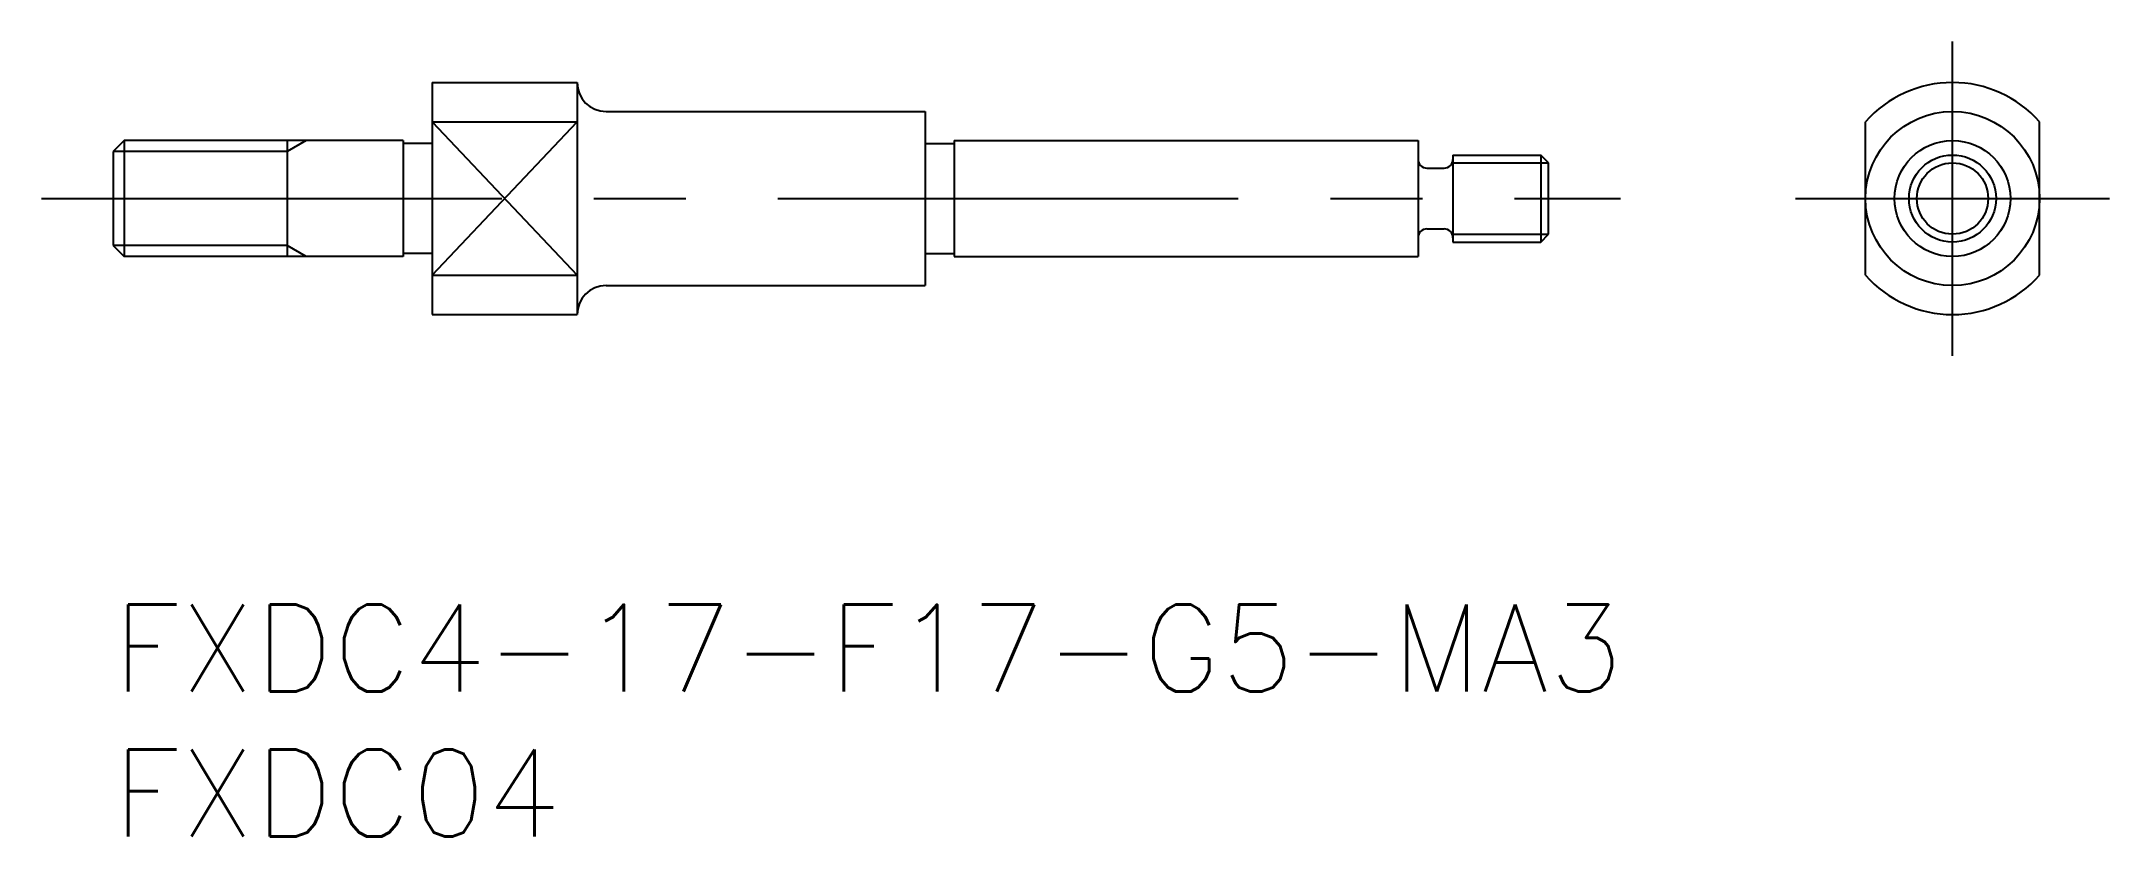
# Model space of a CAD drawing. Extents: x -2.5 to 68.8, y -8 to 19.4.
import ezdxf

# ---------------------------------------------------------------- set-up
doc = ezdxf.new("R2010")
doc.units = 0
doc.header["$LTSCALE"] = 0.5
doc.linetypes.add('CENTER', pattern=[50.8, 31.75, -6.35, 6.35, -6.35])
for name, color, linetype in [('MSM_CENTER', 1, 'CENTER'), ('MSM_CONTINUOUS', 7, 'CONTINUOUS'), ('MSM_NARROW', 5, 'CONTINUOUS'), ('MSM_PART_NUMBER', 7, 'CONTINUOUS')]:
    doc.layers.add(name, color=color, linetype=linetype)
doc.styles.get("Standard").update_dxf_attribs({"font": 'txt.shx', "height": 3, "bigfont": 'bigfont.shx'})

# ---------------------------------------------------------------- blocks, each defined once
blk = doc.blocks.new('*U13')
at = {"layer": 'MSM_PART_NUMBER'}
blk.add_text('FXDC4-17-F17-G5-MA3', height=3, dxfattribs=at).set_placement((0, -3))
blk = doc.blocks.new('*U14')
at = {"layer": 'MSM_PART_NUMBER'}
blk.add_text('FXDC04', height=3, dxfattribs=at).set_placement((0, -8))

msp = doc.modelspace()

# ---------------------------------------------------------------- linework, layer by layer
at = {"layer": 'MSM_CENTER'}
for p, q in [((63.428, 8.582), (63.428, 19.418)), ((-2.475, 14), (51.975, 14)), ((58.01, 14), (68.846, 14))]:
    msp.add_line(p, q, dxfattribs=at)
at = {"layer": 'MSM_CONTINUOUS'}
for p, q in [((11, 18), (11, 10)), ((11, 18), (16, 18)), ((16, 18), (16, 10)), ((11, 16.646), (16, 16.646)), ((17, 17), (28, 17)), ((28, 17), (28, 11)), ((60.428, 11.354), (60.428, 16.646)), ((66.428, 11.354), (66.428, 16.646)), ((0.379, 16), (0, 15.621)), ((0.379, 16), (0.379, 12)), ((10, 16), (0.379, 16)), ((6, 16), (6, 12)), ((10, 16), (10, 12)), ((11, 15.9), (10, 15.9)), ((28, 15.9), (29, 15.9)), ((29, 16), (45, 16)), ((29, 16), (29, 12)), ((45, 16), (45, 12)), ((0, 15.621), (0, 12.379)), ((45.3, 15.05), (45.9, 15.05)), ((46.2, 15.5), (46.2, 12.5)), ((46.2, 15.5), (49.229, 15.5)), ((49.5, 15.23), (49.229, 15.5)), ((49.229, 15.5), (49.229, 12.5)), ((49.5, 12.771), (49.5, 15.23)), ((45.3, 12.95), (45.9, 12.95)), ((0, 12.379), (0.379, 12)), ((46.2, 12.5), (49.229, 12.5)), ((49.229, 12.5), (49.5, 12.771)), ((10, 12), (0.379, 12)), ((11, 12.1), (10, 12.1)), ((28, 12.1), (29, 12.1)), ((29, 12), (45, 12)), ((11, 11.354), (16, 11.354)), ((17, 11), (28, 11)), ((11, 10), (16, 10))]:
    msp.add_line(p, q, dxfattribs=at)
for radius in [3, 2, 1.5]:
    msp.add_circle((63.428, 14), radius, dxfattribs=at)
for centre, radius, start, end in [((17, 18), 1, 180, 270), ((63.428, 14), 4, 41.40962, 138.59038), ((45.3, 15.35), 0.3, 180, 270), ((45.9, 15.35), 0.3, 270, 0), ((45.3, 12.65), 0.3, 90, 180), ((45.9, 12.65), 0.3, 0, 90), ((17, 10), 1, 90, 180), ((63.428, 14), 4, 221.40962, 318.59038)]:
    msp.add_arc(centre, radius, start, end, dxfattribs=at)
at = {"layer": 'MSM_NARROW'}
for p, q in [((11, 11.354), (16, 16.646)), ((11, 16.646), (16, 11.354)), ((6.656, 16), (6, 15.621)), ((6, 15.621), (0, 15.621)), ((46.2, 15.23), (49.5, 15.23)), ((6, 12.379), (0, 12.379)), ((6.656, 12), (6, 12.379)), ((46.2, 12.771), (49.5, 12.771))]:
    msp.add_line(p, q, dxfattribs=at)
msp.add_circle((63.428, 14), 1.229, dxfattribs=at)

# ---------------------------------------------------------------- block references
at = {"layer": 'MSM_CONTINUOUS'}
for name in ['*U13', '*U14']:
    msp.add_blockref(name, (0, 0), dxfattribs=at)

doc.saveas('drawing.dxf')
